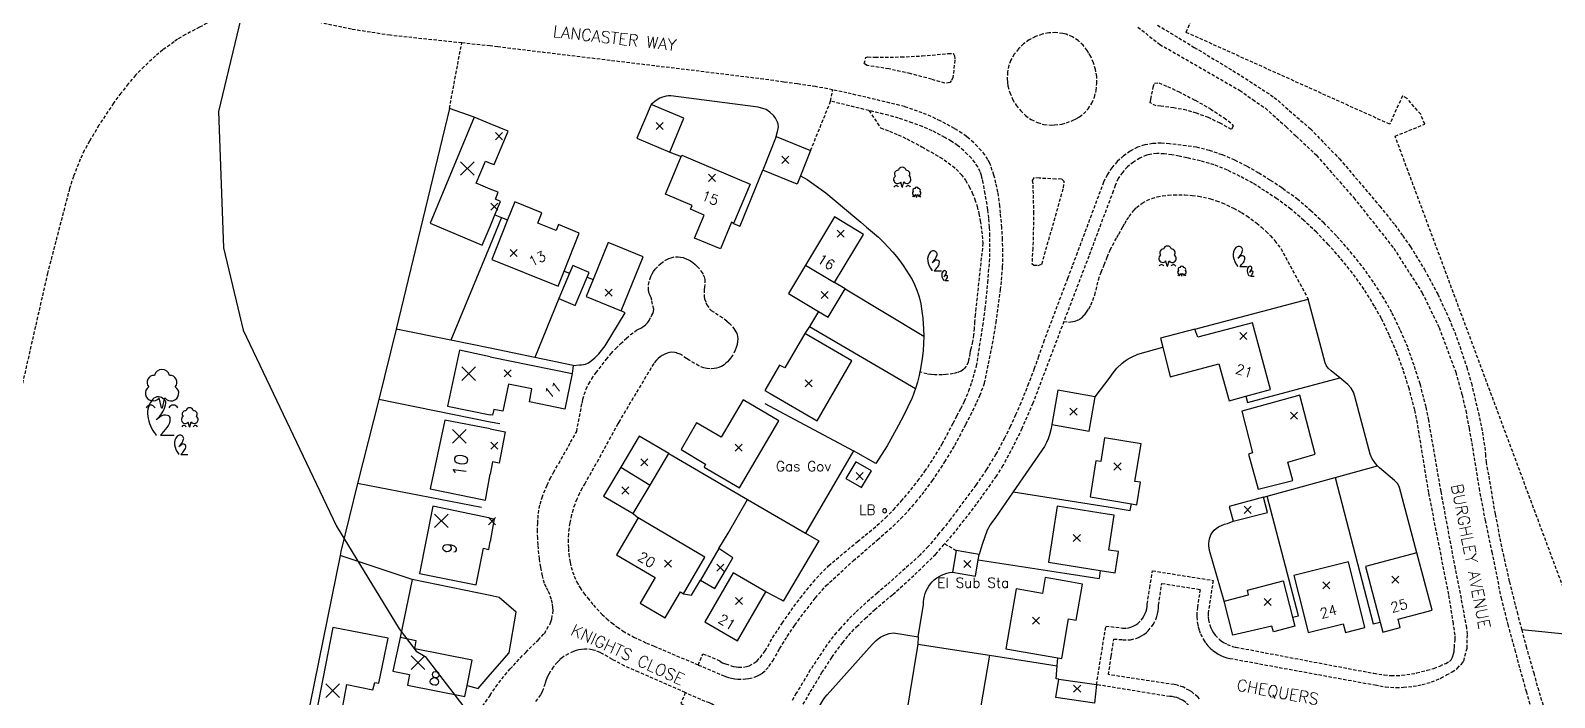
# Model space of a CAD drawing. Extents: x 546784 to 547409, y 221405 to 222038.
# Drawn here: x 546931 to 547159.7, y 221595.9 to 221696 of the extents above; entities that cross this region are included whole.
import ezdxf

# ---------------------------------------------------------------- set-up
doc = ezdxf.new("R2010")
doc.units = 0
doc.linetypes.add('xos$0$DASHED', pattern=[0.75, 0.5, -0.25])
doc.layers.get('0').update_dxf_attribs({"color": 252, "linetype": 'CONTINUOUS'})
for name, color, linetype in [('xos$0$G8010001', 252, 'CONTINUOUS'), ('xos$0$G8010021', 252, 'xos$0$DASHED'), ('xos$0$G8010030', 252, 'CONTINUOUS'), ('xos$0$G8010032', 252, 'xos$0$DASHED'), ('xos$0$G8010036', 252, 'xos$0$DASHED'), ('xos$0$G8010057', 252, 'CONTINUOUS'), ('xos$0$G8010321', 252, 'CONTINUOUS'), ('xos$0$G8010384', 252, 'CONTINUOUS'), ('xos$0$G8010392', 252, 'CONTINUOUS'), ('xos$0$G8011000', 252, 'CONTINUOUS'), ('xos$0$G8011006', 252, 'CONTINUOUS'), ('xos$0$G8011009', 252, 'CONTINUOUS'), ('xos$0$G8011361', 252, 'CONTINUOUS')]:
    doc.layers.add(name, color=color, linetype=linetype)
doc.styles.add('xos$0$STANDARD', font='SIMPLEX.SHX')

# ---------------------------------------------------------------- blocks, each defined once
blk = doc.blocks.new('xos$0$BUILDSED')
for p, q in [((-4.08, -4.08), (4.08, 4.08)), ((-4.08, 4.08), (4.08, -4.08))]:
    blk.add_line(p, q)
blk = doc.blocks.new('xos$0$TREESNC')
for p, q in [((-9.850307, -0.020979), (-11.40205, 5.93598)), ((-9.42613, -0.023327), (-7.841501, 6.003956)), ((-9.851686, -0.023327), (-9.42613, -0.023327)), ((6.876541, -11.487103), (6.100666, -8.508627)), ((7.08863, -11.488281), (7.880945, -8.474639)), ((6.875848, -11.488281), (7.08863, -11.488281))]:
    blk.add_line(p, q)
for centre, radius, start, end in [((-14.304557, 15.271406), 4.262135, 87.445922, 219.289963), ((-9.638904, 18.477109), 4.597739, 13.229441, 166.770559), ((-4.973258, 15.271406), 4.262135, 321.417723, 92.554078), ((-15.010924, 8.775178), 4.597739, 124.320684, 321.504411), ((-4.172782, 8.775178), 4.597739, 217.066148, 56.595122), ((-16.486914, -1.461918), 3.09299, 28.842917, 151.157083), ((-2.818629, -1.461918), 3.09299, 28.842917, 151.157083), ((6.982239, -2.238063), 2.298874, 13.229441, 166.770559), ((4.296233, -7.089024), 2.298874, 124.320684, 321.504411), ((4.649416, -3.84091), 2.131067, 87.445922, 219.289963), ((9.7153, -7.089024), 2.298874, 217.066148, 56.595122), ((9.315062, -3.84091), 2.131067, 321.417723, 92.554078), ((3.558234, -12.207576), 1.546499, 28.842917, 151.157083), ((10.392377, -12.207576), 1.546499, 28.842917, 151.157083)]:
    blk.add_arc(centre, radius, start, end)
blk = doc.blocks.new('xos$0$SCRUB')
for p, q in [((-10.872561, 9.449429), (-8.66293, 11.155934)), ((-8.411833, 0.013472), (-0.125694, 0.013472)), ((2.706505, -6.717583), (3.811324, -5.864331)), ((3.936873, -11.435566), (8.079942, -11.435566))]:
    blk.add_line(p, q)
for centre, radius, start, end in [((-3.347666, 13.226441), 12.756883, 138.700591, 187.51753), ((-9.745843, 18.847256), 4.240413, 87.97715, 138.700591), ((-9.778006, 17.936685), 5.151554, 44.469829, 87.97715), ((-8.541617, 19.150405), 3.418993, 344.43356, 44.469829), ((5.790886, 14.432399), 21.974668, 187.51753, 219.464845), ((-22.364988, 23.001236), 17.768713, 310.299169, 344.43356), ((-5.471981, 6.489664), 5.652978, 75.355339, 124.365576), ((-10.936016, 9.917905), 8.450096, 321.269797, 0.226721), ((-4.569556, 9.943099), 2.083589, 0.226721, 75.355339), ((-12.704999, -0.795383), 1.983281, 22.490634, 39.464845), ((-56.311339, 46.309683), 66.616073, 315.975134, 321.269797), ((3.269868, -2.018674), 2.12021, 87.97715, 138.700591), ((3.253782, -2.473959), 2.575781, 44.469829, 87.97715), ((6.468956, -4.829081), 6.378441, 138.700591, 187.51753), ((11.038228, -4.226102), 10.987338, 187.51753, 219.464845), ((-3.039705, 0.058316), 8.88436, 310.299169, 344.43356), ((5.406795, -8.19747), 2.826493, 75.355339, 124.365576), ((-20.012884, 11.712544), 33.308036, 315.975134, 321.269797), ((3.871977, -1.867099), 1.7095, 344.43356, 44.469829), ((2.674781, -6.483349), 4.225052, 321.269797, 0.226721), ((5.858007, -6.470752), 1.041795, 0.226721, 75.355339), ((1.79029, -11.839993), 0.991645, 22.490634, 39.464845)]:
    blk.add_arc(centre, radius, start, end)
blk = doc.blocks.new('xos$0$POINT')
blk.add_lwpolyline([(0.004128, 2.318056, 1), (0.004128, -2.301944, 1), (0.004128, 2.318056)], format="xyb")

msp = doc.modelspace()

# ---------------------------------------------------------------- linework, layer by layer
at = {"layer": 'xos$0$G8010001'}
for points in [[(546997.6, 221683), (546991, 221667.1), (546998.8, 221663.8), (547000, 221666.6)], [(547000, 221682), (546997.6, 221683)], [(547000, 221676.1), (547000.6, 221675.9), (547002.7, 221680.9), (547000, 221682)], [(547036.55, 221667.05), (547036.25, 221667.25), (547034.6, 221663.25), (547030.7, 221664.85), (547032.15, 221668.3), (547030.1, 221669.2), (547030.35, 221669.75), (547026.3, 221671.45), (547028.66, 221677.09)], [(547028.66, 221677.09), (547028.75, 221677.3), (547039.05, 221672.95), (547036.55, 221667.05)], [(547000, 221672.2), (546997.9, 221673.1), (546999.3, 221676.4), (547000, 221676.1)], [(547000, 221666.6), (547000.7, 221668.35), (547001.55, 221670.35), (547000.8, 221670.7), (547001.2, 221671.75), (547000, 221672.2)], [(547011.1, 221659.9), (547013.35, 221665.6), (547010.25, 221666.9), (547009.9, 221666), (547007.15, 221667.1), (547007.75, 221668.65), (547003.7, 221670.3), (547002.6, 221667.6), (547000.25, 221661.65), (547010.2, 221657.65), (547011.1, 221659.9)], [(547051.7, 221658.2), (547056.05, 221665.4), (547051.7, 221668.05), (547047.35, 221660.8)], [(547019.65, 221653.95), (547022.95, 221662.05), (547017.7, 221664.2), (547015.45, 221658.65)], [(547047.35, 221660.8), (547044.8, 221656.55), (547049.3, 221653.85)], [(547047.35, 221660.8), (547051.7, 221658.2)], [(547015.45, 221658.65), (547014.4, 221656.1), (547019.65, 221653.95)], [(547049.3, 221653.85), (547050.75, 221653), (547053.3, 221657.25)], [(547053.3, 221657.25), (547051.7, 221658.2)], [(547113.4, 221641.1), (547117.1, 221642.1), (547114.4, 221652.15), (547106.2, 221649.95), (547105.75, 221651.2)], [(547047.25, 221650.5), (547044.25, 221645.35), (547043.45, 221645.75), (547041.25, 221641.95), (547042.01, 221641.51), (547049.1, 221637.4), (547054.3, 221646.4), (547047.25, 221650.5)], [(547105.75, 221651.2), (547100.6, 221649.8), (547100.95, 221648.45), (547102.05, 221644), (547109.35, 221645.95), (547110.9, 221640.4), (547113.4, 221641.1)], [(547000, 221647), (546995.4, 221648), (546993.6, 221639.6), (547000, 221638.3)], [(547000, 221647), (547012.3, 221644.5), (547011.2, 221639.15), (547005.9, 221640.25), (547006.25, 221642.2), (547002.75, 221642.9), (547001.9, 221638.85), (547000.55, 221639.1), (547000.35, 221638.25), (547000, 221638.3)], [(547028.65, 221633.1), (547032.35, 221630.9), (547032.15, 221630.45), (547037.45, 221627.35), (547043.35, 221637.4), (547038, 221640.55), (547034.7, 221634.95), (547031, 221637.1), (547028.65, 221633.1)], [(547123.8, 221632.4), (547121.5, 221641.25), (547113.9, 221639.15), (547112.8, 221638.85), (547114.4, 221632.6), (547113.8, 221632.4), (547115.25, 221627.15), (547120.45, 221628.45), (547119.7, 221631.2), (547123.8, 221632.4)], [(547000, 221636.2), (546993.2, 221637.5), (546991, 221627.2), (546999.3, 221625.5), (547000, 221629.4)], [(547000, 221636.2), (547002.25, 221635.75), (547001.35, 221631.05), (547000.35, 221631.25), (547000, 221629.4)], [(547096.25, 221624.95), (547097.05, 221624.8), (547097.6, 221628.2), (547096.75, 221628.3), (547097.7, 221633.95), (547092.2, 221634.85), (547091.65, 221631.3), (547090.9, 221631.4), (547090.05, 221626), (547096.25, 221624.95)], [(547000, 221622.8), (546991.4, 221624.6), (546989.4, 221614.5), (546997.9, 221612.8), (546999, 221618.3), (546999.8, 221618.1), (547000, 221619.3)], [(547091.55, 221614.95), (547093.8, 221614.6), (547094.3, 221617.8), (547092.85, 221618), (547093.65, 221623.25), (547092.61, 221623.41), (547085.1, 221624.6), (547083.8, 221616.2), (547091.55, 221614.95)], [(547000, 221622.8), (547000.6, 221622.7), (547000, 221619.3)], [(547022.2, 221622.85), (547018.95, 221617.3), (547024.75, 221613.9), (547022.5, 221610.05), (547026.25, 221607.85), (547028.55, 221611.75), (547029.05, 221611.45), (547032.25, 221616.95), (547022.2, 221622.85)], [(547069.4, 221614.7), (547072.85, 221614.1), (547073.25, 221616.55), (547073.4, 221617.35), (547069.95, 221617.95), (547069.4, 221614.7)], [(547139.08, 221617.58), (547131.35, 221615.55), (547133.55, 221607.2)], [(547141.35, 221609), (547139.08, 221617.58)], [(547128.8, 221616.25), (547120.6, 221614.2), (547122.1, 221608.3), (547122.75, 221605.65), (547128, 221606.95), (547128.35, 221605.65), (547131.25, 221606.4), (547128.8, 221616.25)], [(547036.5, 221614.6), (547032.25, 221607.25), (547037.15, 221604.4), (547041.4, 221611.75), (547036.5, 221614.6)], [(547085.2, 221601.85), (547085.8, 221601.75), (547086.8, 221607.7), (547087.95, 221607.5), (547088.9, 221612.9), (547086.16, 221613.39), (547083.3, 221613.9), (547082.9, 221611.5), (547078.95, 221612.2), (547077.4, 221603.2), (547085.2, 221601.85)], [(547110.15, 221610.35), (547113.8, 221611.3), (547113.65, 221612), (547119, 221613.4), (547120.4, 221607.95)], [(547111.45, 221605.25), (547110.15, 221610.35)], [(547133.55, 221607.2), (547133.95, 221605.7), (547136.55, 221606.4), (547136.25, 221607.65), (547141.35, 221609)], [(546978.7, 221588.3), (546979.8, 221593.6), (546977.8, 221594), (546978.5, 221597.8), (546982.4, 221597), (546982.7, 221598.1), (546983.3, 221598), (546984.7, 221604.8), (546976.4, 221606.4), (546973.1, 221589.4), (546978.7, 221588.3)], [(547120.4, 221607.95), (547120.75, 221606.6), (547117.55, 221605.75), (547117.3, 221606.6), (547111.45, 221605.25)], [(546986.5, 221604.9), (546985.4, 221599.8), (546987.9, 221599.3), (546987.6, 221597.7), (546996.2, 221596), (546996.54, 221597.68)], [(546996.54, 221597.68), (546997.3, 221601.5), (546988.7, 221603.2), (546988.9, 221604.4), (546986.5, 221604.9)]]:
    msp.add_lwpolyline(points, dxfattribs=at)
at = {"layer": 'xos$0$G8010021'}
for points in [[(546995.74, 221694.15), (546985, 221695.3), (546979.2, 221696.2), (546970.8, 221698), (546968.9, 221698.2), (546968.45, 221698.25), (546968, 221698.3), (546967, 221698.4), (546966.1, 221698.5), (546965.2, 221698.5), (546964.3, 221698.6), (546963.4, 221698.5), (546962.5, 221698.5), (546960.9, 221698.2), (546959.7, 221697.9), (546957.5, 221697.1), (546956.4, 221696.5), (546954.3, 221695.4), (546953.1, 221694.7), (546952.58, 221694.32)], [(547089.85, 221692.59), (547089.6, 221693), (547089, 221693.8), (547088.25, 221694.5), (547087.4, 221695.05), (547086.45, 221695.45), (547085.95, 221695.55), (547084.9, 221695.7), (547083.85, 221695.65), (547082.85, 221695.45), (547081.85, 221695.1), (547080.9, 221694.6), (547080.05, 221694), (547079.3, 221693.25), (547078.65, 221692.45), (547078.15, 221691.55), (547077.85, 221690.8), (547077.65, 221689.75), (547077.6, 221688.75), (547077.65, 221688.2), (547077.7, 221687.7), (547078, 221686.7), (547078.4, 221685.7), (547078.95, 221684.8), (547079.6, 221684), (547080.35, 221683.25), (547081.2, 221682.65), (547082.15, 221682.2), (547083.1, 221681.9), (547084.2, 221681.8), (547084.7, 221681.85), (547085.8, 221681.95), (547086.5, 221682.15), (547087.5, 221682.55), (547088, 221682.8), (547088.45, 221683.05), (547089.05, 221683.5), (547089.75, 221684.25), (547090.3, 221685.1), (547090.7, 221686), (547090.95, 221687), (547091.05, 221688.05), (547091.05, 221689.1), (547090.85, 221690.15), (547090.55, 221691.15), (547090.15, 221692.1), (547089.85, 221692.59)], [(547097.2, 221696.53), (547100.48, 221693.94), (547112.48, 221687.04), (547114.44, 221685.65), (547116.35, 221684.35), (547119.45, 221681.55), (547120.95, 221680.15), (547124, 221677.28)], [(546952.58, 221694.32), (546950.9, 221693.1), (546949.8, 221692.2), (546948.1, 221690.6), (546946.8, 221689.3), (546945.7, 221688)], [(547000, 221693.7), (546995.74, 221694.15)], [(547051.4, 221687.1), (547048.85, 221687.6), (547046.11, 221687.99), (547044.06, 221688.28), (547041.05, 221688.7), (547031.4, 221689.9), (547001.15, 221693.55), (547000, 221693.7)], [(547069, 221688.2), (547068.25, 221688.1), (547066.25, 221688.7), (547063.05, 221689.55), (547059.85, 221690.25), (547056.6, 221690.75), (547056.15, 221691.05), (547056.4, 221691.95), (547056.7, 221692.05), (547057.8, 221692), (547061.7, 221692.05), (547064.85, 221692.2), (547068.75, 221692.55), (547069.5, 221692.6)], [(547069.5, 221692.6), (547069.7, 221692.2), (547069.75, 221691.55), (547069.45, 221688.95), (547069.2, 221688.45), (547069, 221688.2)], [(547099.7, 221688.1), (547100.35, 221688.15), (547101.65, 221687.6), (547103.3, 221686.85), (547105.8, 221685.55), (547108.1, 221684.25), (547110.15, 221682.9), (547111.35, 221682), (547111.5, 221681.65), (547111.25, 221681.15), (547109.55, 221682.1), (547107.8, 221682.95), (547106, 221683.6), (547104.5, 221684.05), (547102.6, 221684.4), (547100.65, 221684.65), (547099.95, 221684.7), (547099.05, 221685.15)], [(547099.05, 221685.15), (547099.15, 221685.7), (547099.5, 221687.5), (547099.7, 221688.1)], [(546945.7, 221688), (546944.6, 221686.6), (546943.5, 221685.1), (546941.3, 221681.8), (546939.9, 221679.4), (546939.1, 221678), (546938.5, 221676.7), (546937.5, 221674.1), (546936.9, 221672.3), (546933.6, 221659.6), (546927.9, 221634.5), (546921.6, 221604.2), (546913.33, 221562.35)], [(547071.49, 221680.08), (547070.8, 221680.6), (547069.7, 221681.3), (547067.55, 221682.45), (547066.2, 221683.1), (547064.85, 221683.65), (547062.2, 221684.6), (547056.4, 221686), (547053.55, 221686.65), (547051.4, 221687.1)], [(547074.25, 221677.35), (547073.7, 221678), (547073.15, 221678.6), (547072.55, 221679.2), (547071.8, 221679.85), (547071.49, 221680.08)], [(547118.8, 221672.4), (547117.05, 221673.55), (547115.35, 221674.6), (547113.55, 221675.65), (547111.75, 221676.55), (547109.85, 221677.35), (547107.95, 221678), (547106, 221678.5), (547104.45, 221678.7), (547101.95, 221679), (547100.7, 221679.1), (547099.45, 221679.05), (547098.25, 221678.85), (547097.15, 221678.5)], [(547075.4, 221648.95), (547075.95, 221652.2), (547076.6, 221657.1), (547076.75, 221658.55), (547076.9, 221660.25), (547076.91, 221660.54), (547076.95, 221662.85), (547076.9, 221664.65), (547076.8, 221666.45), (547076.6, 221668.6), (547076.5, 221669.65), (547076.2, 221671.75), (547075.9, 221673.1), (547075.6, 221674.3), (547075, 221676.1), (547074.7, 221676.65), (547074.25, 221677.35)], [(547097.15, 221678.5), (547096.05, 221677.9), (547095.05, 221677.2), (547094.1, 221676.35)], [(547124, 221677.28), (547129.6, 221670.9), (547135.6, 221663.32), (547139.87, 221656.63), (547142.4, 221651.44), (547144.9, 221644.7), (547145.85, 221641.3), (547146.4, 221638.95), (547146.9, 221636.3), (547147.3, 221634.1), (547148.4, 221627.3), (547149.3, 221622.5), (547150.3, 221617.75), (547151.7, 221610.85), (547152.7, 221606.85), (547153.75, 221603.05)], [(547094.1, 221676.35), (547093.3, 221675.4), (547092.6, 221674.35), (547092.05, 221673.25), (547091.8, 221672.55), (547088.1, 221662.65), (547087.35, 221660.65), (547086.65, 221658.79), (547083.15, 221649.5), (547082.29, 221647.06)], [(547081.6, 221673.9), (547081.35, 221673.5), (547081.45, 221672.8), (547081.55, 221668.8), (547081.55, 221667.3), (547081.45, 221663.35), (547081.3, 221661.05), (547081.6, 221660.8), (547082.25, 221660.75), (547082.8, 221660.95), (547086.05, 221672.4), (547086.15, 221673.35), (547085.75, 221673.75)], [(547085.75, 221673.75), (547084.9, 221673.7), (547082.4, 221673.85), (547081.6, 221673.9)], [(547146.1, 221601.35), (547146.6, 221603.3), (547146.65, 221605.4), (547146.55, 221606.35), (547145.75, 221610.75), (547144.85, 221615.25), (547142.7, 221626.8), (547140.85, 221637.5), (547140.45, 221639.5), (547139.65, 221642.6), (547139.55, 221642.95), (547138.65, 221645.75), (547137.7, 221648.45), (547136.55, 221651.1), (547135.3, 221653.7), (547134.15, 221655.75), (547132.55, 221658.25), (547130.8, 221660.7), (547128.9, 221663.05), (547127, 221665.2), (547125.15, 221667.1), (547123.2, 221668.9), (547121.2, 221670.65), (547119.05, 221672.2), (547118.8, 221672.4)], [(547012.09, 221634.19), (547013, 221635.8), (547013.8, 221640.05), (547013.85, 221640.25), (547013.9, 221640.65), (547014.4, 221642.15), (547014.8, 221642.95), (547015.25, 221643.7), (547015.9, 221644.65), (547016.8, 221645.8), (547017.45, 221646.65), (547018.15, 221647.5), (547018.85, 221648.25), (547019.6, 221649), (547020.45, 221649.8), (547021.05, 221650.35), (547021.95, 221651), (547022.25, 221651.2), (547022.6, 221651.35), (547022.9, 221651.55), (547023.3, 221651.85), (547023.6, 221652.15), (547023.85, 221652.5), (547024.15, 221653.05), (547024.25, 221653.3), (547024.4, 221653.55), (547024.5, 221653.85), (547024.55, 221654.2), (547024.25, 221655.55), (547024.15, 221655.9), (547024, 221656.25), (547023.85, 221656.55), (547023.75, 221657.05), (547023.75, 221657.85), (547023.95, 221658.65), (547024.1, 221659.1), (547024.3, 221659.5), (547024.5, 221659.85), (547024.75, 221660.2), (547025.6, 221661.05), (547026.5, 221661.65), (547026.8, 221661.8), (547027.15, 221661.9), (547027.8, 221662.05), (547028.2, 221662.05), (547028.55, 221662), (547028.95, 221661.95), (547029.3, 221661.8), (547029.7, 221661.65), (547030.1, 221661.45), (547030.45, 221661.2), (547030.8, 221660.9), (547031.1, 221660.6), (547031.7, 221659.85), (547032, 221659.35), (547032.15, 221659.05), (547032.25, 221658.65), (547032.2, 221657.5), (547032.15, 221657.15), (547032.15, 221656.1), (547032.2, 221655.75), (547032.4, 221655.2), (547032.55, 221654.85), (547032.95, 221654.25), (547033.2, 221654), (547034.5, 221653.15), (547035.55, 221652.4), (547035.9, 221652.1), (547036.4, 221651.55), (547036.6, 221651.3), (547036.75, 221651.05), (547036.9, 221650.75), (547037.05, 221650.5), (547037.15, 221650.1), (547037.2, 221649.7), (547037.15, 221649.3), (547037.1, 221648.85), (547036.95, 221648.4), (547036.8, 221648), (547036.4, 221647.2), (547036.1, 221646.8), (547035.9, 221646.55), (547035.65, 221646.25), (547035.4, 221646.05), (547035.15, 221645.8), (547034.7, 221645.55), (547034.35, 221645.4), (547034, 221645.3), (547033.65, 221645.25), (547033.05, 221645.2), (547032.55, 221645.25)], [(547032.55, 221645.25), (547032.1, 221645.35), (547031.35, 221645.65), (547029.9, 221646.5), (547029.5, 221646.75), (547028.8, 221647.25), (547028.5, 221647.4), (547028, 221647.6), (547027.7, 221647.65), (547027.25, 221647.7), (547026.9, 221647.65), (547026.55, 221647.55), (547026.2, 221647.4), (547025.8, 221647.2), (547025.5, 221647), (547025.2, 221646.75), (547024.95, 221646.5), (547024.55, 221646), (547019.3, 221637.2), (547019.17, 221636.96)], [(547039.65, 221598.9), (547040.05, 221599.05), (547040.45, 221599.25), (547040.9, 221599.55), (547041.4, 221600), (547041.85, 221600.55), (547042.45, 221601.4), (547043.45, 221603.2), (547044.6, 221605.05), (547045.75, 221606.75), (547047.1, 221608.6), (547048.8, 221610.8), (547050.4, 221612.65), (547054.5, 221616.4), (547058.15, 221619.55), (547059.3, 221620.6), (547060.5, 221621.6), (547061.65, 221622.75), (547062.8, 221623.95), (547063.9, 221625.2), (547065.25, 221626.9), (547066.4, 221628.45), (547068.25, 221631.25), (547069.75, 221633.75), (547071.4, 221636.9), (547072.1, 221638.25), (547073.05, 221640.2), (547073.5, 221641.2), (547074.2, 221643.05), (547075.4, 221648.95)], [(547082.29, 221647.06), (547081.65, 221645.25), (547080.8, 221643), (547079.65, 221640.1), (547078.85, 221638.3), (547078.05, 221636.55), (547077.2, 221634.8), (547075.9, 221632.4), (547074.45, 221630.05), (547072.9, 221627.75), (547070.15, 221624.05), (547069.1, 221622.65), (547068, 221621.25), (547067.35, 221620.5), (547066.9, 221619.9), (547065.75, 221618.55), (547064.5, 221617.25), (547059.55, 221612.8), (547058.1, 221611.55), (547055.85, 221609.6), (547054.85, 221608.65), (547053.8, 221607.65), (547052.55, 221606.25), (547051.95, 221605.6), (547050.55, 221603.8), (547048.05, 221600), (547045.95, 221596.5), (547045.27, 221595.3)], [(547019.17, 221636.96), (547016.64, 221632.32), (547016.25, 221631.6), (547014.25, 221628.05), (547013.8, 221627.3), (547013.4, 221626.55), (547013, 221625.65), (547012.7, 221624.85), (547012.45, 221624.1), (547012.2, 221623.3), (547011.95, 221622.1), (547011.85, 221621.3), (547011.75, 221620.45), (547011.7, 221619.6), (547011.75, 221618.25), (547011.8, 221617.55), (547011.82, 221617.43)], [(547007.2, 221622.75), (547007.25, 221623.5), (547007.5, 221624.9), (547007.8, 221625.9), (547008.55, 221627.75), (547009, 221628.7), (547009.5, 221629.65), (547010.3, 221631), (547012.09, 221634.19)], [(547009.45, 221608.95), (547009.4, 221609.4), (547009.35, 221610), (547009.2, 221610.6), (547008.95, 221611.35), (547008.7, 221611.9), (547008.4, 221612.45), (547008.15, 221613), (547007.85, 221614.15), (547007.6, 221615.45), (547007.4, 221616.7), (547007.2, 221618.8), (547007.15, 221619.8), (547007.1, 221620.85), (547007.15, 221622.05), (547007.2, 221622.75)], [(547011.82, 221617.43), (547012, 221616.15), (547012.15, 221615.45), (547012.6, 221614.1), (547013, 221613.2), (547013.33, 221612.64)], [(547013.33, 221612.64), (547013.5, 221612.35), (547014.05, 221611.55), (547014.65, 221610.8), (547015.5, 221609.75), (547016.8, 221608.35), (547017.33, 221607.86)], [(547106.45, 221595.65), (547106.2, 221595.95), (547105.3, 221596.7), (547104.95, 221596.9), (547104.05, 221597.4), (547103.15, 221597.7), (547102.65, 221597.8), (547092.8, 221599.3), (547093.2, 221602.1), (547093.6, 221604.65), (547094.95, 221604.55), (547096.1, 221604.55), (547096.9, 221604.75), (547097.3, 221604.9), (547097.75, 221605.15), (547098.1, 221605.35), (547098.45, 221605.6), (547098.75, 221605.9), (547099.25, 221606.5), (547099.5, 221606.85), (547099.9, 221607.6), (547100.05, 221608.05), (547100.15, 221608.45), (547100.25, 221608.9), (547100.3, 221609.3), (547100.3, 221609.75), (547100.8, 221613), (547106.55, 221612.1), (547106.15, 221609.45), (547106.05, 221608.55), (547106.05, 221608), (547106.15, 221607), (547106.25, 221606.5), (547106.4, 221606), (547106.6, 221605.4), (547107.1, 221604.5), (547107.4, 221604.05), (547107.7, 221603.65), (547108.05, 221603.3), (547108.45, 221602.95), (547108.85, 221602.7), (547109.05, 221602.55)], [(547000, 221596.2), (547000.85, 221597.45), (547001.75, 221598.65), (547003, 221600.15), (547005.35, 221602.65), (547007.2, 221604.5), (547008.15, 221605.5), (547008.95, 221606.85), (547009.1, 221607.25), (547009.25, 221607.7), (547009.4, 221608.5)], [(547009.4, 221608.5), (547009.45, 221608.95)], [(547017.33, 221607.86), (547017.5, 221607.7), (547018.25, 221607.1), (547019.1, 221606.45), (547019.95, 221605.85), (547021.55, 221604.95), (547023.45, 221604.05), (547024.6, 221603.6), (547025.92, 221603.03)], [(547013.7, 221603.1), (547013.3, 221603.05), (547012.9, 221602.95), (547012.5, 221602.8), (547011.75, 221602.45), (547010.85, 221601.9), (547010.45, 221601.55), (547010.1, 221601.2), (547009.45, 221600.45), (547008.8, 221599.35), (547008.6, 221599), (547008.4, 221598.5), (547008.25, 221597.95), (547007.95, 221597.1), (547007.8, 221596.7), (547007.55, 221596.25), (547006.75, 221595.2)], [(547022.3, 221599.68), (547020.2, 221600.6), (547018.35, 221601.6), (547016.85, 221602.45), (547016.5, 221602.65), (547015.7, 221602.95), (547015.3, 221603.05), (547014.55, 221603.15), (547014.15, 221603.15), (547013.7, 221603.1)], [(547025.92, 221603.03), (547031.25, 221600.75)], [(547109.05, 221602.55), (547109.25, 221602.4), (547109.65, 221602.2), (547110.1, 221602), (547110.55, 221601.85), (547111, 221601.75), (547114.74, 221601.06)], [(547145.75, 221600.9), (547146.1, 221601.35)], [(547153.75, 221603.05), (547154.95, 221598.65), (547155.45, 221596.8), (547156.13, 221594.61)], [(547029.3, 221596.6), (547022.3, 221599.68)], [(547031.25, 221600.75), (547034.9, 221599.2), (547035.35, 221599), (547035.8, 221598.85), (547036.25, 221598.75), (547036.75, 221598.65), (547037.2, 221598.6), (547038, 221598.6), (547038.4, 221598.65), (547038.85, 221598.7), (547039.65, 221598.9)], [(547114.74, 221601.06), (547132.8, 221597.75), (547134.35, 221597.45), (547135.95, 221597.35), (547137.05, 221597.4), (547138.5, 221597.55), (547139.85, 221597.8), (547141.25, 221598.2), (547142.55, 221598.7), (547142.7, 221598.8), (547143.5, 221599.25), (547144.35, 221599.7), (547145.1, 221600.25), (547145.75, 221600.9)], [(547035.9, 221591.85), (547035.75, 221592.25), (547035.55, 221592.65), (547035.3, 221593), (547035.1, 221593.35), (547034.8, 221593.7), (547034.4, 221594.1), (547034.05, 221594.4), (547033.7, 221594.6), (547033.35, 221594.85), (547032.95, 221595.05), (547032.3, 221595.25), (547029.3, 221596.6)], [(547000, 221596.2), (546998.6, 221594.3)]]:
    msp.add_lwpolyline(points, dxfattribs=at)
at = {"layer": 'xos$0$G8010030'}
for points in [[(547042.95, 221680.1), (547043.2, 221681.05), (547043.3, 221681.55), (547043.25, 221681.95), (547043.15, 221682.25), (547042.85, 221682.85), (547042.6, 221683.2), (547042, 221683.75), (547041.45, 221684.15), (547040.25, 221684.5), (547027.1, 221686.2), (547026.75, 221686.2), (547026.4, 221686.15), (547025.85, 221686), (547025.45, 221685.85), (547025.05, 221685.6), (547024.7, 221685.35), (547024.15, 221684.9)], [(546997.6, 221683), (546993.9, 221684.3), (546985.9, 221651.2)], [(547024.15, 221684.9), (547022, 221679.85), (547026.95, 221677.75)], [(547026.95, 221677.75), (547029.1, 221682.85), (547024.15, 221684.9)], [(547042.95, 221680.1), (547040.95, 221675.05)], [(547042.95, 221680.1), (547048.1, 221678), (547046.6, 221674.2), (547046.1, 221672.95), (547040.95, 221675.05)], [(547026.95, 221677.75), (547028.66, 221677.09)], [(547037.51, 221666.68), (547040.95, 221675.05)], [(547046.6, 221674.2), (547047.6, 221673.65), (547050.4, 221671.65), (547054.75, 221668), (547055.65, 221667.25), (547056.5, 221666.5), (547058.3, 221665), (547059.1, 221664.2), (547060.45, 221662.75), (547061, 221662.1), (547061.5, 221661.45), (547062, 221660.75), (547063.35, 221658.65), (547063.7, 221657.9), (547064.05, 221657.05), (547064.4, 221656.05), (547064.65, 221655), (547064.8, 221653.9), (547064.95, 221652.85), (547065.05, 221651.2), (547065.1, 221650.1), (547065, 221647.9), (547064.85, 221646.75), (547064.6, 221645.2), (547064.5, 221644.75), (547064.4, 221644.2), (547064.15, 221643.2), (547063.85, 221642.25), (547063.35, 221640.85), (547062.05, 221638.15), (547060.95, 221636.1), (547059.6, 221633.65), (547057.9, 221631), (547054.55, 221632.9), (547047.35, 221620.55)], [(547001.7, 221667.95), (547000, 221663.8)], [(547000.7, 221668.35), (547001.7, 221667.95), (547002.6, 221667.6)], [(547036.55, 221667.05), (547037.5, 221666.65), (547037.51, 221666.68)], [(547000, 221663.8), (546994.1, 221649.5)], [(547014.55, 221659), (547014.85, 221659.7), (547012.4, 221660.75), (547011.9, 221659.6)], [(547011.9, 221659.6), (547010.3, 221655.8)], [(547010.3, 221655.8), (547012.75, 221654.75), (547014.55, 221659)], [(547011.1, 221659.9), (547011.9, 221659.6)], [(547014.55, 221659), (547015.45, 221658.65)], [(547053.3, 221657.25), (547065.1, 221650.1)], [(547010.3, 221655.8), (547006.7, 221646.9)], [(547012.45, 221645.7), (547013.4, 221645.8), (547013.7, 221645.8), (547014.3, 221645.9), (547014.75, 221646.1), (547015.15, 221646.4), (547015.7, 221646.85), (547016.3, 221647.45), (547017.25, 221648.65), (547020.25, 221653.65), (547019.65, 221653.95)], [(547049.3, 221653.85), (547047.95, 221651.6), (547047.25, 221650.5)], [(547105.75, 221651.2), (547122.75, 221655.7)], [(547139.08, 221617.58), (547136.45, 221627.4), (547136.2, 221627.95), (547135.7, 221628.45), (547133.45, 221630.35), (547133.15, 221630.65), (547132.85, 221631), (547132.3, 221631.8), (547132.05, 221632.4), (547129.75, 221641.05), (547129.55, 221641.7), (547129.2, 221642.3), (547128.7, 221642.85), (547127.5, 221643.85), (547126.2, 221644.9), (547125.75, 221645.3), (547125.5, 221645.65), (547125.3, 221646.1), (547122.75, 221655.7)], [(547047.95, 221651.6), (547063.85, 221642.25)], [(547000, 221648.3), (546994.1, 221649.5), (546985.9, 221651.2), (546983.3, 221640.6), (546980.1, 221628), (546977.6, 221617.8), (546977.5, 221617.2), (546971.7, 221588.6), (546965.9, 221560.3), (546976.6, 221558.1), (546991.97, 221554.97)], [(547012.45, 221645.7), (547006.7, 221646.9), (547000, 221648.3)], [(547090.8, 221641), (547093.05, 221643.95), (547093.35, 221644.4), (547094.05, 221645.3), (547094.85, 221646.05), (547095.3, 221646.4), (547095.75, 221646.7), (547096.25, 221646.95), (547097.2, 221647.4), (547100.95, 221648.45)], [(547012.45, 221645.7), (547012.3, 221644.5)], [(547113.4, 221641.1), (547113.65, 221640.15), (547127.5, 221643.85)], [(547000, 221637.2), (546983.3, 221640.6)], [(547090.8, 221641), (547085.2, 221642), (547084.3, 221636.85)], [(547084.3, 221636.85), (547089.9, 221635.85), (547090.8, 221641)], [(547041.25, 221640), (547054.55, 221632.9)], [(547001.45, 221636.95), (547000, 221637.2)], [(547084.3, 221636.85), (547084.2, 221636.25), (547083.95, 221635.3), (547083.75, 221634.7), (547083.5, 221634.15), (547083.2, 221633.55), (547078.5, 221626.75), (547075.75, 221622.75), (547075.4, 221622.3), (547075.05, 221621.8), (547074.6, 221621), (547073.85, 221618.85), (547073.4, 221617.35)], [(547022.35, 221635.1), (547019.6, 221630.45)], [(547026.8, 221632.5), (547022.35, 221635.1)], [(547024, 221627.75), (547026.8, 221632.5)], [(547026.8, 221632.5), (547038.65, 221625.6)], [(547054.9, 221631.25), (547053.4, 221628.75), (547055.75, 221627.4), (547057.25, 221629.9), (547054.9, 221631.25)], [(547019.6, 221630.45), (547017, 221626.1)], [(547019.6, 221630.45), (547024, 221627.75)], [(547116.05, 221625.95), (547116.6, 221626.1), (547126.8, 221628.9), (547133.15, 221630.65)], [(547126.8, 221628.9), (547132.5, 221606.95)], [(546998.7, 221624.4), (546980.1, 221628)], [(547021.45, 221623.5), (547024, 221627.75)], [(547078.5, 221626.75), (547092.74, 221624.48), (547096.05, 221623.95)], [(547017, 221626.1), (547021.45, 221623.5)], [(547034.35, 221618.25), (547035.71, 221620.57), (547038.65, 221625.6)], [(547038.65, 221625.6), (547047.35, 221620.55)], [(547096.05, 221623.95), (547096.25, 221624.95)], [(547116.05, 221625.95), (547110.9, 221624.55), (547111.5, 221622.35)], [(547111.5, 221622.35), (547116.65, 221623.65), (547116.05, 221625.95)], [(547121.3, 221608.15), (547116.6, 221626.1)], [(547021.45, 221623.5), (547022.2, 221622.85)], [(547109.83, 221621.74), (547109.85, 221621.75), (547110.2, 221621.9), (547110.65, 221622), (547111.5, 221622.35)], [(547047.35, 221620.55), (547049.35, 221619.4), (547044, 221610.35), (547043.66, 221610.53)], [(547110.15, 221610.35), (547107.95, 221617.95), (547107.85, 221618.65), (547107.85, 221619), (547107.9, 221619.4), (547107.95, 221619.7), (547108.15, 221620.3), (547108.3, 221620.55), (547108.65, 221621), (547108.95, 221621.25), (547109.3, 221621.5), (547109.83, 221621.74)], [(546988.3, 221613.6), (546977.5, 221617.2)], [(547034.35, 221618.25), (547031.6, 221613.5)], [(547031.6, 221613.5), (547033.75, 221612.25), (547035.48, 221615.19), (547036.45, 221616.85), (547034.35, 221618.25)], [(547073.25, 221616.55), (547086.26, 221614.54), (547091.4, 221613.75)], [(547091.55, 221614.95), (547091.4, 221613.75)], [(546988.3, 221613.6), (546986.5, 221604.9)], [(547000, 221611.2), (546988.3, 221613.6)], [(547030.25, 221611.25), (547031.6, 221613.5)], [(547064.25, 221605), (547065.05, 221609.85), (547065.05, 221610.25), (547065.1, 221610.65), (547065.2, 221611.1), (547065.3, 221611.5), (547065.45, 221611.9), (547065.85, 221612.6), (547066.1, 221612.95), (547066.35, 221613.25), (547066.65, 221613.55), (547067.05, 221613.85), (547067.75, 221614.25), (547068.55, 221614.55), (547068.95, 221614.65), (547069.4, 221614.7)], [(547000, 221599.3), (547002.85, 221602.6), (547003.9, 221608.7), (547001.35, 221610.9), (547000, 221611.2)], [(547029.05, 221611.45), (547030.25, 221611.25)], [(547043.66, 221610.53), (547041.4, 221611.75)], [(547120.4, 221607.95), (547121.3, 221608.15)], [(547132.5, 221606.95), (547133.55, 221607.2)], [(547162.28, 221605.27), (547154.8, 221606.05)], [(547047.55, 221583.3), (547047.2, 221583.35), (547049.25, 221594.05), (547049.45, 221594.55), (547049.95, 221595.4), (547050.25, 221595.85), (547050.6, 221596.25), (547057.35, 221603.85), (547057.95, 221604.45), (547058.25, 221604.7), (547058.6, 221604.95), (547059.1, 221605.2), (547059.9, 221605.5), (547060.55, 221605.6), (547064.25, 221605), (547064.2, 221603.9), (547061.7, 221588.68)], [(547064.2, 221603.9), (547074.95, 221602.25), (547085.1, 221600.65)], [(547074.95, 221602.25), (547072.28, 221586.73), (547071.8, 221583.95)], [(547085.35, 221598.6), (547084.95, 221598.65), (547085.1, 221600.65), (547085.2, 221601.85)], [(546996.54, 221597.68), (546998.21, 221597.23), (547000, 221599.3)], [(547084.9, 221595.85), (547085.35, 221598.6), (547091, 221597.8), (547090.7, 221595), (547084.9, 221595.85)]]:
    msp.add_lwpolyline(points, dxfattribs=at)
at = {"layer": 'xos$0$G8010032'}
for points in [[(547207.3, 221712), (547242.65, 221616.5), (547245.25, 221605.25), (547245.2, 221604.7), (547239.8, 221603.45), (547238.3, 221602.7), (547238, 221601.4), (547238, 221598.35), (547167, 221605.75), (547167.55, 221610.2), (547167.2, 221610.4), (547162.35, 221608.85), (547135.8, 221680.15), (547140.25, 221681.95), (547139.65, 221683.45), (547137.6, 221685.8), (547136.9, 221686.2), (547135, 221681.95), (547104.45, 221695.75), (547106.25, 221699.9)], [(547100.14, 221696.84), (547105.67, 221693.49), (547112.71, 221689.23), (547117.67, 221685.98), (547123.09, 221681.25), (547127.44, 221676.77), (547133.5, 221669.65), (547135.75, 221666.85), (547136.95, 221665.2), (547138.1, 221663.55), (547140.2, 221660.15), (547142.2, 221656.45), (547143.9, 221652.75), (547144.75, 221650.7), (547145.5, 221648.6), (547146.55, 221645.45), (547147.25, 221643.05), (547148.3, 221638.6), (547148.9, 221635.7), (547149.25, 221633.45), (547149.35, 221632.4), (547149.45, 221631.25), (547149.85, 221629.1), (547150.8, 221623.4), (547152, 221617.45), (547152.95, 221613.25), (547154.1, 221608.7), (547154.8, 221606.05)], [(547051.1, 221685.4), (547051.4, 221687.1)], [(547037.3, 221600.45), (547038.05, 221600.45), (547038.5, 221600.55), (547038.9, 221600.65), (547039.6, 221601.05), (547040.05, 221601.35), (547040.55, 221601.85), (547041.3, 221602.9), (547042.4, 221604.85), (547043.85, 221607.05), (547044.75, 221608.3), (547045.6, 221609.55), (547046.55, 221610.8), (547047.5, 221612), (547048.5, 221613.2), (547049.5, 221614.35), (547050.8, 221615.65), (547055.15, 221619.3), (547056.3, 221620.25), (547057.5, 221621.2), (547059.35, 221622.85), (547060.55, 221624.05), (547061.7, 221625.35), (547063.15, 221627.05), (547064.2, 221628.4), (547065.25, 221629.85), (547066.5, 221631.7), (547067.85, 221633.95), (547069.5, 221637.05), (547070.05, 221638.15), (547070.65, 221639.25), (547071.2, 221640.35), (547071.85, 221641.9), (547072.3, 221643.2), (547073, 221645.65), (547073.95, 221651.7), (547074.3, 221654.25), (547074.7, 221658.2), (547074.8, 221659.75), (547074.95, 221661.3), (547075, 221662.8), (547075, 221665.2), (547074.95, 221666.5), (547074.85, 221667.85), (547074.7, 221669.15), (547074.3, 221671.5), (547074, 221673.15), (547073.85, 221673.75), (547073.75, 221674.25), (547073.55, 221674.8), (547073.2, 221675.55), (547072.75, 221676.2), (547072.25, 221676.85), (547071.65, 221677.4), (547071.05, 221678), (547070.15, 221678.75), (547069.2, 221679.4), (547068.25, 221679.95), (547066.35, 221680.95), (547064.9, 221681.6), (547063.35, 221682.15), (547061.3, 221682.85), (547059.75, 221683.3), (547056.85, 221684)], [(547056.85, 221684), (547051.1, 221685.4)], [(547143.4, 221601), (547143.95, 221601.3), (547144.2, 221601.55), (547144.4, 221601.95), (547144.55, 221602.45), (547144.65, 221602.8), (547144.65, 221603.1), (547144.7, 221603.4), (547144.8, 221604.6), (547144.8, 221605.25), (547144.55, 221607), (547143.85, 221611.35), (547140.85, 221626.65), (547139.15, 221637.05), (547138.75, 221639.05), (547137.95, 221642.1), (547137.9, 221642.25), (547137.05, 221645), (547136.05, 221647.65), (547134.95, 221650.25), (547133.75, 221652.8), (547132.7, 221654.65), (547131.15, 221657.15), (547129.4, 221659.6), (547127.55, 221661.9), (547125.8, 221663.85), (547124, 221665.75), (547122.1, 221667.5), (547120.15, 221669.2), (547118.05, 221670.75), (547116.25, 221671.95), (547114.45, 221673.1), (547112.55, 221674.1), (547110.65, 221675.05), (547108.65, 221675.85), (547106.6, 221676.45), (547104.55, 221676.9), (547103.4, 221677.15), (547102.3, 221677.35), (547101.15, 221677.5), (547100.05, 221677.55), (547099, 221677.4), (547098.5, 221677.3), (547097.5, 221676.85), (547096.55, 221676.25), (547095.65, 221675.55), (547094.9, 221674.7), (547094.25, 221673.8), (547093.8, 221672.75), (547093.5, 221671.9), (547089.85, 221662.15), (547089.05, 221660.05), (547086.1, 221652.35)], [(547086.1, 221652.35), (547081.45, 221640.05), (547079.8, 221636.25), (547078.15, 221632.9), (547076.95, 221630.7), (547075.95, 221629.1), (547072.95, 221624.9), (547069.75, 221620.75), (547068.2, 221618.95)], [(547047, 221594.85), (547048.05, 221596.7), (547049.8, 221599.6), (547051.3, 221601.9), (547052.9, 221604.1), (547053.8, 221605.2), (547055, 221606.5), (547056.3, 221607.75), (547057.7, 221609.05), (547060.45, 221611.35), (547063.75, 221614.35), (547064.9, 221615.45), (547066.85, 221617.35), (547068.2, 221618.95)], [(547098.99, 221612.35), (547099.4, 221614.9), (547108.5, 221613.45), (547107.75, 221608.55), (547107.75, 221607.95), (547107.8, 221607.55), (547108, 221606.75), (547108.15, 221606.35), (547108.35, 221605.95), (547108.55, 221605.6), (547108.8, 221605.25), (547109.4, 221604.65), (547109.7, 221604.4), (547110.05, 221604.15), (547110.6, 221603.85), (547111.4, 221603.55), (547111.8, 221603.45), (547111.91, 221603.43)], [(547091, 221597.8), (547092.4, 221606.6), (547094.9, 221606.3), (547095.5, 221606.3), (547095.8, 221606.35), (547096.15, 221606.45), (547096.6, 221606.65), (547096.9, 221606.8), (547097.2, 221607), (547097.7, 221607.5), (547097.9, 221607.75), (547098.15, 221608.2), (547098.3, 221608.5), (547098.45, 221608.85), (547098.55, 221609.2), (547098.6, 221609.55), (547098.6, 221609.9), (547098.99, 221612.35)], [(547154.8, 221606.05), (547155.45, 221603.55), (547156.6, 221599.55), (547157.2, 221597.35), (547158.8, 221592.15), (547160.65, 221586.5), (547162.65, 221580.9), (547164.33, 221576.46)], [(547031.25, 221600.75), (547031.95, 221602.45), (547034.5, 221601.35), (547034.9, 221601.1), (547035.35, 221600.95), (547036.2, 221600.65), (547036.55, 221600.55), (547036.95, 221600.5), (547037.3, 221600.45)], [(547111.91, 221603.43), (547122.89, 221601.34)], [(547122.89, 221601.34), (547132.6, 221599.5), (547134.15, 221599.25)], [(547134.15, 221599.25), (547135.2, 221599.15), (547136, 221599.15), (547136.8, 221599.2), (547138.25, 221599.4), (547139.05, 221599.55), (547139.8, 221599.75), (547140.6, 221599.95), (547141.6, 221600.25), (547142.5, 221600.6), (547143.4, 221601)], [(547029.3, 221596.6), (547028.6, 221594.95), (547031.65, 221593.55)], [(547107.3, 221593.1), (547105.4, 221592.95), (547105.4, 221593.25), (547105.35, 221593.55), (547105.15, 221594.15), (547104.85, 221594.65), (547104.4, 221595.1), (547104.15, 221595.3), (547103.9, 221595.45), (547103.4, 221595.7), (547103.05, 221595.85), (547102.7, 221595.9), (547102.35, 221596), (547102, 221596), (547091, 221597.8)]]:
    msp.add_lwpolyline(points, dxfattribs=at)
at = {"layer": 'xos$0$G8010036'}
for points in [[(546993.9, 221684.3), (546995.74, 221694.15)], [(547048.1, 221678), (547051.1, 221685.4)], [(547056.85, 221684), (547058.6, 221681.4), (547059.95, 221680.9), (547061.25, 221680.35), (547062.55, 221679.75), (547064.8, 221678.55), (547065.45, 221678.15), (547066.15, 221677.8), (547066.8, 221677.4), (547067.5, 221677), (547068.15, 221676.6), (547068.75, 221676.15), (547069.4, 221675.7), (547069.95, 221675.2), (547070.7, 221674.4), (547071.35, 221673.55), (547071.9, 221672.6), (547072.35, 221671.65), (547072.75, 221670.65), (547073.1, 221669.6), (547073.35, 221668.55), (547073.55, 221667.45), (547073.85, 221665.25), (547073.95, 221664.1), (547072.9, 221654.35), (547072.8, 221653.35), (547072.7, 221652.3), (547072.65, 221651.3), (547072.55, 221650.3), (547072.4, 221649.3), (547072.15, 221648.2), (547072.05, 221647.85), (547072, 221647.55), (547071.9, 221646.85), (547071.8, 221646.5), (547071.75, 221646.2), (547071.45, 221645.6), (547071.1, 221645.15), (547070.65, 221644.85), (547070.1, 221644.65), (547069.55, 221644.5), (547068.45, 221644.35), (547067.85, 221644.3), (547066.7, 221644.3), (547066.15, 221644.35), (547065.55, 221644.45), (547064.5, 221644.75)], [(547086.1, 221652.35), (547086.8, 221652.25), (547087.15, 221652.3), (547087.45, 221652.35), (547087.8, 221652.4), (547088.3, 221652.6), (547088.8, 221652.9), (547089.2, 221653.3), (547089.5, 221653.75), (547089.85, 221654.25), (547090.15, 221654.8), (547090.75, 221656.3), (547091.3, 221658.6), (547091.7, 221659.75), (547092.15, 221660.85), (547092.6, 221662), (547093.05, 221663.1), (547094.05, 221664.95), (547094.35, 221665.45), (547094.95, 221666.55), (547095.25, 221667.05), (547095.55, 221667.6), (547095.9, 221668.1), (547096.6, 221669), (547097, 221669.45), (547097.85, 221670.1), (547098.55, 221670.5), (547099.3, 221670.8), (547100.1, 221671.05), (547100.9, 221671.2), (547101.75, 221671.3), (547102.6, 221671.35), (547104.25, 221671.35), (547105.35, 221671.25), (547106.3, 221671.15), (547108.1, 221670.75), (547109, 221670.45), (547109.85, 221670.15), (547111.55, 221669.35), (547112.75, 221668.7), (547113.55, 221668.2), (547115.05, 221667.1), (547115.75, 221666.5), (547116.45, 221665.85), (547117.1, 221665.2), (547117.75, 221664.45), (547118.65, 221663.3), (547122.75, 221655.7)], [(547068.2, 221618.95), (547069.95, 221617.95)]]:
    msp.add_lwpolyline(points, dxfattribs=at)
at = {"layer": 'xos$0$G8011361'}
msp.add_lwpolyline([(546967.46, 221718.07), (546959.23, 221683.86), (546959.98, 221663.37), (546962.96, 221651.01), (546976.94, 221621.61), (546986.35, 221606.18), (546988.92, 221602.83), (546990.28, 221602.03), (547001.88, 221586.92)], dxfattribs=at)

# ---------------------------------------------------------------- block references
at = {"layer": 'xos$0$G8010057', "xscale": 0.13, "yscale": 0.13}
msp.add_blockref('xos$0$POINT', (547059.2, 221623.9), dxfattribs=at)
at = {"layer": 'xos$0$G8010321'}
for p, xscale, yscale in [((547025.45, 221681.7), 0.13, 0.13), ((547001.35, 221680.15), 0.13, 0.13), ((547044.3, 221676.6), 0.13, 0.13), ((546996.6, 221675.3), 0.25, 0.25), ((547033.3, 221673.9), 0.13, 0.13), ((547000.65, 221669.55), 0.13, 0.13), ((547052.6, 221665.5), 0.13, 0.13), ((547003.55, 221662.6), 0.13, 0.13), ((547017.8, 221656.65), 0.13, 0.13), ((547050.2, 221656.3), 0.13, 0.13), ((547113.05, 221650.15), 0.13, 0.13), ((546996.8, 221644.5), 0.25, 0.25), ((547002.65, 221644.55), 0.13, 0.13), ((547047.8, 221643.05), 0.13, 0.13), ((547087.55, 221638.8), 0.13, 0.13), ((547120.65, 221638.2), 0.13, 0.13), ((546995.4, 221635.1), 0.25, 0.25), ((547000.65, 221633.7), 0.13, 0.13), ((547037.3, 221633.4), 0.13, 0.13), ((547023.15, 221631.2), 0.13, 0.13), ((547094.15, 221630.55), 0.13, 0.13), ((547055.45, 221629.1), 0.13, 0.13), ((547020.3, 221626.95), 0.13, 0.13), ((547113.7, 221624.05), 0.13, 0.13), ((546992.7, 221622.4), 0.25, 0.25), ((547000.3, 221622.35), 0.13, 0.13), ((547088.05, 221619.8), 0.13, 0.13), ((547026.7, 221615.95), 0.13, 0.13), ((547034.55, 221615.35), 0.13, 0.13), ((547071.6, 221615.9), 0.13, 0.13), ((547125.5, 221612.7), 0.13, 0.13), ((547135.85, 221613.55), 0.13, 0.13), ((547037.35, 221610.35), 0.13, 0.13), ((547116.7, 221610.2), 0.13, 0.13), ((547081.9, 221607.4), 0.13, 0.13), ((546989.2, 221601.1), 0.25, 0.25), ((546976.4, 221596.9), 0.25, 0.25), ((547088.1, 221597.2), 0.13, 0.13)]:
    msp.add_blockref('xos$0$BUILDSED', p, dxfattribs=dict(at, xscale=xscale, yscale=yscale))
at = {"layer": 'xos$0$G8010384'}
for p, xscale, yscale in [((547063.1, 221672.5), 0.13, 0.13), ((547102.9, 221660.65), 0.13, 0.13), ((546953.18, 221639.36), 0.25, 0.25)]:
    msp.add_blockref('xos$0$TREESNC', p, dxfattribs=dict(at, xscale=xscale, yscale=yscale))
at = {"layer": 'xos$0$G8010392'}
for p, xscale, yscale in [((547067.75, 221659.95), 0.13, 0.13), ((547113.6, 221660.6), 0.13, 0.13), ((546952.63, 221635.24), 0.25, 0.25)]:
    msp.add_blockref('xos$0$SCRUB', p, dxfattribs=dict(at, xscale=xscale, yscale=yscale))

# ---------------------------------------------------------------- texts
at = {"layer": 'xos$0$G8011000', "style": 'xos$0$STANDARD'}
for s, rotation, p in [('LANCASTER WAY', 353.5, (547009.35, 221695.05)), ('BURGHLEY AVENUE', 281, (547144.2, 221627.75)), ('KNIGHTS CLOSE', 335.2, (547011.97, 221605.37)), ('CHEQUERS', 349.7, (547111.93, 221596.94))]:
    msp.add_text(s, height=1.75, rotation=rotation, dxfattribs=at).set_placement(p)
at = {"layer": 'xos$0$G8011006', "style": 'xos$0$STANDARD'}
for s, height, rotation, p in [('15', 1.5, 338.1, (547031.55, 221670.65)), ('13', 1.5, 25.3, (547006.24, 221660.53)), ('16', 1.5, 328.3, (547048.95, 221661.3)), ('21', 1.5, 341.7, (547111.7, 221644.6)), ('11', 1.5, 38, (547008.85, 221640.65)), ('10', 2, 82.5, (546996.3, 221628.9)), ('9', 2, 81.9, (546994.8, 221617.3)), ('20', 1.5, 328.3, (547022, 221616.6)), ('25', 1.5, 15.3, (547135.35, 221608.6)), ('21', 1.5, 328.2, (547034.05, 221607.25)), ('24', 1.5, 15.4, (547124.75, 221607.7)), ('8', 2, 348.7, (546990.7, 221597.9))]:
    msp.add_text(s, height=height, rotation=rotation, dxfattribs=at).set_placement(p)
for s, p in [('Gas Gov', (547042.9, 221629.85)), ('El Sub Sta', (547067.1, 221612.35))]:
    msp.add_text(s, height=1.5, dxfattribs=at).set_placement(p)
at = {"layer": 'xos$0$G8011009', "style": 'xos$0$STANDARD'}
msp.add_text('LB', height=1.5, dxfattribs=at).set_placement((547055.4, 221623.3))

doc.saveas('drawing.dxf')
